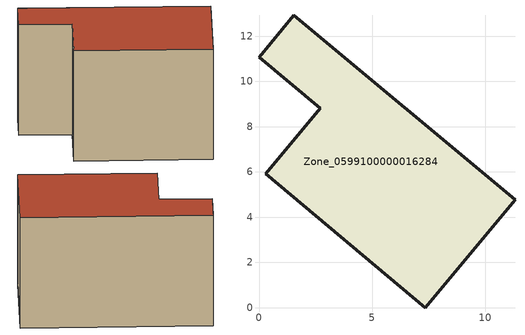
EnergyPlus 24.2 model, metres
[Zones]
Zone_0599100000016284
 floor ground (C_G): 11.32,4.76 7.36,0 0.29,5.92 2.7,8.82 0,11.07 1.54,12.92 z0
 wall outside (C_F): 7.36,0 11.32,4.76 1.54,12.92 0,11.07 2.7,8.82 0.29,5.92 7.36,0 z0:8.22
 roof outside (C_R): 0.29,5.92 7.36,0 11.32,4.76 1.54,12.92 0,11.07 2.7,8.82 z8.22
[BUILDING]
Pand.0599100000016284: North Axis=0; Terrain=City; Loads Convergence Tolerance Value=0.04; Temperature Convergence Tolerance Value=0.4; Solar Distribution=FullExterior; Maximum Number of Warmup Days=25; Minimum Number of Warmup Days=1
[Site:Location]
Rotterdam.The.Hague.AP_ZH_NLD Design_Conditions: Latitude=51.96; Longitude=4.45; Time Zone=1; Elevation=-4.5
[SITE:GROUNDTEMPERATURE:BUILDINGSURFACE]
18, 18, 18, 18, 18, 18, 18, 18, 18, 18, 18, 18
[MATERIAL] Thermal Absorptance=0.9; Solar Absorptance=0.7; Visible Absorptance=0.7
Name | Roughness | Thickness | Conductivity | Density | Specific Heat
G.TI.1946-1964 | MediumSmooth | 0.15 | 1 | 540 | 1210
F.TI.1946-1964 | Rough | 0.3 | 0.857143 | 1920 | 840
R.TI.1946-1964 | MediumRough | 0.2 | 0.277778 | 1500 | 1000
[CONSTRUCTION]
C_G: G.TI.1946-1964
C_F: F.TI.1946-1964
C_R: R.TI.1946-1964
[ZONE]
Zone_0599100000016284: Type=1; Multiplier=1; Ceiling Height=Autocalculate; Volume=Autocalculate; Floor Area=autocalculate; Part of Total Floor Area=Yes
[ZONEINFILTRATION:DESIGNFLOWRATE]
Infil_Zone_0599100000016284: Zone or ZoneList or Space or SpaceList=Zone_0599100000016284; Schedule=AlwaysOn; Design Flow Rate Calculation Method=Flow/Area; Flow Rate per Floor Area=0.003; Constant Term Coefficient=1; Temperature Term Coefficient=0; Velocity Term Coefficient=0; Velocity Squared Term Coefficient=0
[HVACTEMPLATE:ZONE:IDEALLOADSAIRSYSTEM]
Zone_0599100000016284: Maximum Heating Supply Air Temperature=50; Minimum Cooling Supply Air Temperature=13; Maximum Heating Supply Air Humidity Ratio=0.0156; Minimum Cooling Supply Air Humidity Ratio=0.0077; Heating Limit=NoLimit; Cooling Limit=NoLimit; Dehumidification Control Type=ConstantSensibleHeatRatio; Cooling Sensible Heat Ratio=0.7; Dehumidification Setpoint=60; Humidification Control Type=None; Humidification Setpoint=30; Outdoor Air Method=None; Outdoor Air Flow Rate per Person=0.00944; Outdoor Air Flow Rate per Zone Floor Area=0; Outdoor Air Flow Rate per Zone=0; Demand Controlled Ventilation Type=None; Outdoor Air Economizer Type=NoEconomizer; Heat Recovery Type=None; Sensible Heat Recovery Effectiveness=0.7; Latent Heat Recovery Effectiveness=0.65
[ZONECONTROL:THERMOSTAT]
ThermostatControl_Zone_0599100000016284: Zone or ZoneList=Zone_0599100000016284; Control Type Schedule=DualSetpointControlType; Control 1=Thermostat_Zone_0599100000016284; Temperature Difference Between Cutout And Setpoint=0
[THERMOSTATSETPOINT:DUALSETPOINT]
Thermostat_Zone_0599100000016284: Heating Setpoint Temperature Schedule=HeatingSetpoint_Zone_0599100000016284; Cooling Setpoint Temperature Schedule=CoolingSetpoint_Zone_0599100000016284
[SCHEDULE:COMPACT]
HeatingSetpoint_Zone_0599100000016284: Through: 12/31, For: AllDays, Until: 24:00, 21
CoolingSetpoint_Zone_0599100000016284: Through: 12/31, For: AllDays, Until: 24:00, 24
DualSetpointControlType: Through: 12/31, For: AllDays, Until: 24:00, 4
AlwaysOn: Through: 12/31, For: AllDays, Until: 24:00, 1
